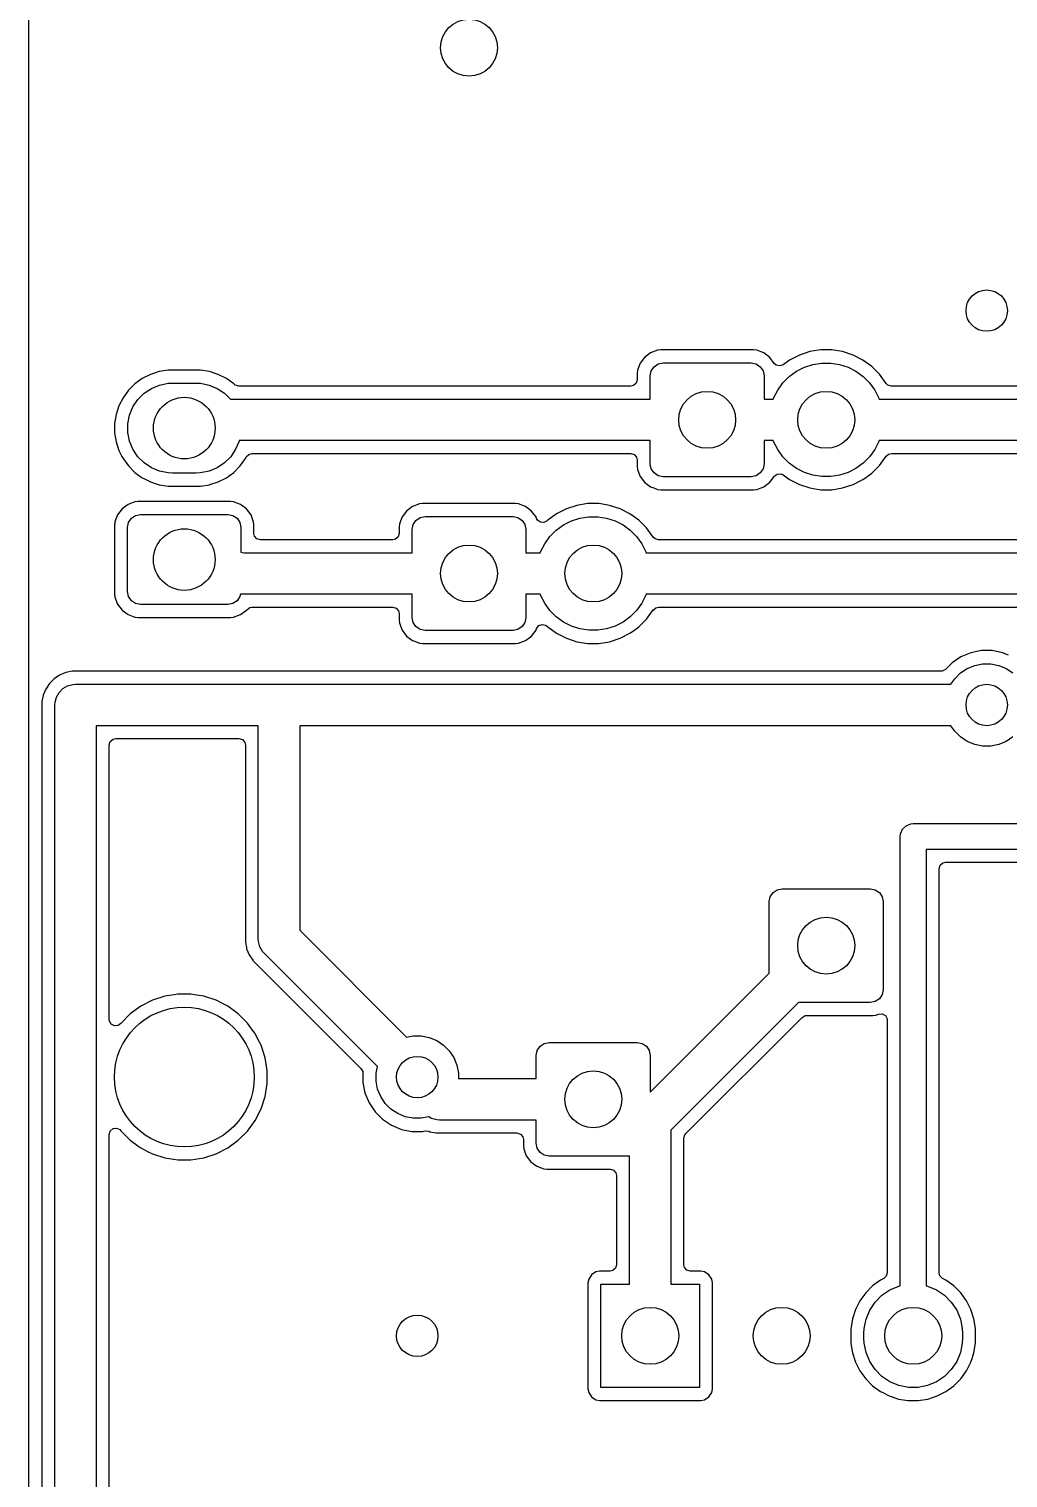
# Model space of a CAD drawing. Header units: millimetres. Extents: x 100.5 to 189.5, y -171.5 to -100.5.
# Drawn here: x 100.5 to 119.41, y -152.75 to -124.75 of the extents above; entities that cross this region are included whole.
import ezdxf

# ---------------------------------------------------------------- set-up
doc = ezdxf.new("R2010")
doc.units = ezdxf.units.MM
doc.layers.add('F.Cu', color=52, linetype='CONTINUOUS', true_color=0xb8bb26)

msp = doc.modelspace()

# ---------------------------------------------------------------- linework, layer by layer
at = {"layer": 'F.Cu', "linetype": 'CONTINUOUS'}
for p, q in [((100.5, -170.758445), (100.5, -103.374038)), ((112.507669, -131.006203), (112.392453, -131.092453)), ((112.507671, -131.006202), (112.507669, -131.006203)), ((112.642511, -130.95591), (112.507671, -131.006202)), ((112.642518, -130.955908), (112.642511, -130.95591)), ((112.702115, -130.949501), (112.642518, -130.955908)), ((112.702118, -130.9495), (112.702115, -130.949501)), ((112.702126, -130.9495), (112.702118, -130.9495)), ((114.497874, -130.9495), (112.702126, -130.9495)), ((114.497882, -130.9495), (114.497874, -130.9495)), ((114.497884, -130.949501), (114.497882, -130.9495)), ((114.557481, -130.955908), (114.497884, -130.949501)), ((114.557488, -130.95591), (114.557481, -130.955908)), ((114.692328, -131.006202), (114.557488, -130.95591)), ((114.69233, -131.006203), (114.692328, -131.006202)), ((114.807547, -131.092453), (114.69233, -131.006203)), ((115.58376, -130.982753), (115.381585, -131.048444)), ((115.753242, -130.95591), (115.58376, -130.982753)), ((115.793713, -130.9495), (115.753242, -130.95591)), ((116.006287, -130.9495), (115.793713, -130.9495)), ((116.046758, -130.95591), (116.006287, -130.9495)), ((116.21624, -130.982753), (116.046758, -130.95591)), ((116.216241, -130.982753), (116.21624, -130.982753)), ((116.216243, -130.982754), (116.216241, -130.982753)), ((116.418412, -131.048443), (116.216243, -130.982754)), ((112.306202, -131.207671), (112.25591, -131.342511)), ((112.306203, -131.207669), (112.306202, -131.207671)), ((112.392453, -131.092453), (112.306203, -131.207669)), ((112.51903, -131.354329), (112.573223, -131.273223)), ((112.573223, -131.273223), (112.654329, -131.21903)), ((112.654329, -131.21903), (112.75, -131.200001)), ((112.75, -131.200001), (114.450001, -131.2)), ((114.450001, -131.2), (114.545671, -131.21903)), ((114.545671, -131.21903), (114.626777, -131.273223)), ((114.626777, -131.273223), (114.68097, -131.354329)), ((114.895244, -131.209603), (114.807547, -131.092453)), ((114.933536, -131.243265), (114.895244, -131.209603)), ((115.001589, -131.259091), (114.933536, -131.243265)), ((115.067396, -131.235612), (115.001589, -131.259091)), ((115.192184, -131.144948), (115.067396, -131.235612)), ((115.381585, -131.048444), (115.192184, -131.144948)), ((115.325252, -131.362096), (115.479048, -131.283733)), ((115.479048, -131.283733), (115.64321, -131.230393)), ((115.64321, -131.230393), (115.813695, -131.203391)), ((115.813695, -131.203391), (115.986305, -131.203391)), ((115.986305, -131.203391), (116.15679, -131.230393)), ((116.15679, -131.230393), (116.320952, -131.283733)), ((116.320952, -131.283733), (116.474748, -131.362096)), ((116.418413, -131.048443), (116.418412, -131.048443)), ((116.418414, -131.048444), (116.418413, -131.048443)), ((116.60782, -131.144951), (116.418414, -131.048444)), ((116.779786, -131.26989), (116.60782, -131.144951)), ((116.930109, -131.420213), (116.779786, -131.26989)), ((102.687729, -131.501662), (102.54504, -131.605332)), ((102.844872, -131.421593), (102.687729, -131.501662)), ((103.012615, -131.367089), (102.844872, -131.421593)), ((103.18681, -131.3395), (103.012615, -131.367089)), ((103.022452, -131.627462), (103.189725, -131.594189)), ((103.186815, -131.3395), (103.18681, -131.3395)), ((103.813185, -131.3395), (103.186815, -131.3395)), ((103.189725, -131.594189), (103.275, -131.59)), ((103.275, -131.59), (103.725, -131.59)), ((103.725, -131.59), (103.810275, -131.594189)), ((103.810275, -131.594189), (103.977548, -131.627462)), ((103.81319, -131.3395), (103.813185, -131.3395)), ((103.987384, -131.367089), (103.81319, -131.3395)), ((104.155127, -131.421593), (103.987384, -131.367089)), ((104.31227, -131.501662), (104.155127, -131.421593)), ((104.454957, -131.60533), (104.31227, -131.501662)), ((112.229815, -131.592539), (112.177011, -131.638294)), ((112.2495, -131.5255), (112.229815, -131.592539)), ((112.249501, -131.402115), (112.2495, -131.402134)), ((112.2495, -131.402134), (112.2495, -131.5255)), ((112.255908, -131.342518), (112.249501, -131.402115)), ((112.25591, -131.342511), (112.255908, -131.342518)), ((112.5, -131.449999), (112.51903, -131.354329)), ((112.5, -131.9), (112.5, -131.449999)), ((114.68097, -131.354329), (114.699999, -131.45)), ((114.699999, -131.45), (114.699999, -131.9)), ((114.962096, -131.725252), (115.063553, -131.585607)), ((115.063553, -131.585607), (115.185607, -131.463553)), ((115.185607, -131.463553), (115.325252, -131.362096)), ((116.474748, -131.362096), (116.614393, -131.463553)), ((116.614393, -131.463553), (116.736447, -131.585607)), ((116.736447, -131.585607), (116.837904, -131.725252)), ((117.057915, -131.596125), (116.930109, -131.420213)), ((117.0589, -131.595408), (117.057915, -131.596125)), ((117.092579, -131.629815), (117.0589, -131.595408)), ((102.316662, -131.872729), (102.236593, -132.029872)), ((102.420332, -131.73004), (102.316662, -131.872729)), ((102.54504, -131.605332), (102.420332, -131.73004)), ((102.602481, -131.908078), (102.723078, -131.787481)), ((102.723078, -131.787481), (102.864885, -131.692729)), ((102.864885, -131.692729), (103.022452, -131.627462)), ((103.977548, -131.627462), (104.135115, -131.692729)), ((104.135115, -131.692729), (104.276922, -131.787481)), ((104.276922, -131.787481), (104.389441, -131.9)), ((104.454959, -131.605332), (104.454957, -131.60533)), ((104.462808, -131.613181), (104.454959, -131.605332)), ((104.48345, -131.629815), (104.462808, -131.613181)), ((104.550489, -131.6495), (104.48345, -131.629815)), ((112.1255, -131.6495), (104.550489, -131.6495)), ((112.177011, -131.638294), (112.1255, -131.6495)), ((114.876925, -131.9), (114.883733, -131.879048)), ((114.883733, -131.879048), (114.962096, -131.725252)), ((116.837904, -131.725252), (116.916267, -131.879048)), ((116.916267, -131.879048), (116.923075, -131.9)), ((117.159618, -131.6495), (117.092579, -131.629815)), ((127.524069, -131.6495), (117.159618, -131.6495)), ((102.236593, -132.029872), (102.182089, -132.197615)), ((102.442462, -132.207452), (102.507729, -132.049885)), ((102.507729, -132.049885), (102.602481, -131.908078)), ((104.389441, -131.9), (112.5, -131.9)), ((114.699999, -131.9), (114.876925, -131.9)), ((116.923075, -131.9), (127.46, -131.9)), ((102.182089, -132.197615), (102.1545, -132.371809)), ((102.1545, -132.371809), (102.1545, -132.54819)), ((102.409189, -132.374725), (102.442462, -132.207452)), ((102.409189, -132.545275), (102.409189, -132.374725)), ((102.1545, -132.54819), (102.182089, -132.722384)), ((102.442462, -132.712548), (102.409189, -132.545275)), ((102.507729, -132.870115), (102.442462, -132.712548)), ((104.557538, -132.712548), (104.492271, -132.870115)), ((104.560034, -132.7), (104.557538, -132.712548)), ((112.500001, -132.7), (104.560034, -132.7)), ((112.500001, -133.15), (112.500001, -132.7)), ((114.876925, -132.7), (114.7, -132.7)), ((114.7, -132.7), (114.7, -133.150001)), ((114.883733, -132.720952), (114.876925, -132.7)), ((116.923075, -132.7), (116.916267, -132.720952)), ((127.06, -132.7), (116.923075, -132.7)), ((102.182089, -132.722384), (102.236593, -132.890127)), ((102.236593, -132.890127), (102.296559, -133.007816)), ((102.602481, -133.011922), (102.507729, -132.870115)), ((104.492271, -132.870115), (104.397519, -133.011922)), ((104.698147, -133.018206), (104.746121, -132.967409)), ((104.746121, -132.967409), (104.808632, -132.9505)), ((104.808632, -132.9505), (112.1255, -132.9505)), ((112.1255, -132.9505), (112.192539, -132.970185)), ((112.192539, -132.970185), (112.238294, -133.022989)), ((114.962096, -132.874748), (114.883733, -132.720952)), ((115.063553, -133.014393), (114.962096, -132.874748)), ((116.837904, -132.874748), (116.736447, -133.014393)), ((116.916267, -132.720952), (116.837904, -132.874748)), ((117.059259, -133.004851), (117.105705, -132.962834)), ((117.105705, -132.962834), (117.159618, -132.9505)), ((117.159618, -132.9505), (126.6855, -132.9505)), ((102.296559, -133.007816), (102.316662, -133.04727)), ((102.316662, -133.04727), (102.42033, -133.189957)), ((102.42033, -133.189957), (102.545043, -133.31467)), ((102.723078, -133.132519), (102.602481, -133.011922)), ((102.864885, -133.227271), (102.723078, -133.132519)), ((103.022452, -133.292538), (102.864885, -133.227271)), ((104.135115, -133.227271), (103.977548, -133.292538)), ((104.276922, -133.132519), (104.135115, -133.227271)), ((104.397519, -133.011922), (104.276922, -133.132519)), ((104.454957, -133.31467), (104.57967, -133.189957)), ((104.57967, -133.189957), (104.683338, -133.04727)), ((104.683338, -133.04727), (104.698147, -133.018206)), ((112.238294, -133.022989), (112.2495, -133.0745)), ((112.2495, -133.0745), (112.2495, -133.197865)), ((112.2495, -133.197865), (112.249501, -133.197884)), ((112.249501, -133.197884), (112.255908, -133.257481)), ((112.255908, -133.257481), (112.25591, -133.257488)), ((112.25591, -133.257488), (112.306202, -133.392328)), ((112.51903, -133.245671), (112.500001, -133.15)), ((112.573223, -133.326777), (112.51903, -133.245671)), ((114.68097, -133.245671), (114.626777, -133.326777)), ((114.7, -133.150001), (114.68097, -133.245671)), ((115.185607, -133.136447), (115.063553, -133.014393)), ((115.325252, -133.237904), (115.185607, -133.136447)), ((115.479048, -133.316267), (115.325252, -133.237904)), ((116.474748, -133.237904), (116.320952, -133.316267)), ((116.614393, -133.136447), (116.474748, -133.237904)), ((116.736447, -133.014393), (116.614393, -133.136447)), ((116.779792, -133.330104), (116.930104, -133.179792)), ((116.930104, -133.179792), (116.930106, -133.179788)), ((116.930106, -133.179788), (116.930109, -133.179786)), ((116.930109, -133.179786), (117.057915, -133.003875)), ((117.057915, -133.003875), (117.059259, -133.004851)), ((102.545043, -133.31467), (102.68773, -133.418338)), ((102.68773, -133.418338), (102.718681, -133.434108)), ((102.718681, -133.434108), (102.844872, -133.498406)), ((102.844872, -133.498406), (102.844874, -133.498406)), ((102.844874, -133.498406), (102.844877, -133.498408)), ((102.844877, -133.498408), (102.934788, -133.527622)), ((102.934788, -133.527622), (103.012615, -133.55291)), ((103.012615, -133.55291), (103.18681, -133.5805)), ((103.189725, -133.325811), (103.022452, -133.292538)), ((103.275, -133.33), (103.189725, -133.325811)), ((103.725, -133.33), (103.275, -133.33)), ((103.810275, -133.325811), (103.725, -133.33)), ((103.977548, -133.292538), (103.810275, -133.325811)), ((103.81319, -133.5805), (103.987384, -133.55291)), ((103.987384, -133.55291), (103.991554, -133.551555)), ((103.991554, -133.551555), (104.155123, -133.498408)), ((104.155123, -133.498408), (104.31227, -133.418338)), ((104.31227, -133.418338), (104.454957, -133.31467)), ((112.306202, -133.392328), (112.306203, -133.39233)), ((112.306203, -133.39233), (112.306204, -133.392331)), ((112.306204, -133.392331), (112.392453, -133.507547)), ((112.392453, -133.507547), (112.507669, -133.593796)), ((112.654329, -133.38097), (112.573223, -133.326777)), ((112.749999, -133.4), (112.654329, -133.38097)), ((114.45, -133.399999), (112.749999, -133.4)), ((114.545671, -133.38097), (114.45, -133.399999)), ((114.626777, -133.326777), (114.545671, -133.38097)), ((114.692331, -133.593796), (114.807547, -133.507547)), ((114.807547, -133.507547), (114.893796, -133.392331)), ((114.893796, -133.392331), (114.893797, -133.392326)), ((114.893797, -133.392326), (114.895242, -133.390397)), ((114.895242, -133.390397), (114.951175, -133.348525)), ((114.951175, -133.348525), (115.020867, -133.343539)), ((115.020867, -133.343539), (115.067395, -133.364388)), ((115.067395, -133.364388), (115.163358, -133.434108)), ((115.163358, -133.434108), (115.192184, -133.455051)), ((115.192184, -133.455051), (115.381588, -133.551557)), ((115.381588, -133.551557), (115.583757, -133.617246)), ((115.64321, -133.369607), (115.479048, -133.316267)), ((115.813695, -133.396609), (115.64321, -133.369607)), ((115.986305, -133.396609), (115.813695, -133.396609)), ((116.15679, -133.369607), (115.986305, -133.396609)), ((116.320952, -133.316267), (116.15679, -133.369607)), ((116.216243, -133.617246), (116.418412, -133.551557)), ((116.418412, -133.551557), (116.607816, -133.455051)), ((116.607816, -133.455051), (116.636642, -133.434108)), ((116.636642, -133.434108), (116.779786, -133.330109)), ((116.779786, -133.330109), (116.779788, -133.330106)), ((116.779788, -133.330106), (116.779792, -133.330104)), ((103.18681, -133.5805), (103.186815, -133.5805)), ((103.186815, -133.5805), (103.81319, -133.5805)), ((112.507669, -133.593796), (112.507671, -133.593797)), ((112.507671, -133.593797), (112.570541, -133.617246)), ((112.570541, -133.617246), (112.642516, -133.644091)), ((112.642516, -133.644091), (112.702126, -133.6505)), ((112.702126, -133.6505), (112.702135, -133.6505)), ((112.702135, -133.6505), (114.497865, -133.6505)), ((114.497865, -133.6505), (114.497874, -133.6505)), ((114.497874, -133.6505), (114.557484, -133.644091)), ((114.557484, -133.644091), (114.692331, -133.593796)), ((115.583757, -133.617246), (115.793713, -133.6505)), ((115.793713, -133.6505), (115.793714, -133.6505)), ((115.793714, -133.6505), (116.006286, -133.6505)), ((116.006286, -133.6505), (116.006287, -133.6505)), ((116.006287, -133.6505), (116.216243, -133.617246)), ((102.297452, -134.022455), (102.211206, -134.137664)), ((102.297455, -134.022452), (102.297452, -134.022455)), ((102.412664, -133.936206), (102.297455, -134.022452)), ((102.412671, -133.936202), (102.412664, -133.936206)), ((102.547516, -133.885908), (102.412671, -133.936202)), ((102.607123, -133.879501), (102.547516, -133.885908)), ((102.607129, -133.8795), (102.607123, -133.879501)), ((104.392864, -133.8795), (102.607129, -133.8795)), ((104.392873, -133.8795), (104.392864, -133.8795)), ((104.392881, -133.8795), (104.392873, -133.8795)), ((104.392883, -133.879501), (104.392881, -133.8795)), ((104.452483, -133.885908), (104.392883, -133.879501)), ((104.587328, -133.936202), (104.452482, -133.885908)), ((104.452482, -133.885908), (104.452483, -133.885908)), ((104.587335, -133.936206), (104.587328, -133.936202)), ((104.702544, -134.022452), (104.587335, -133.936206)), ((104.702547, -134.022455), (104.702544, -134.022452)), ((104.788793, -134.137664), (104.702547, -134.022455)), ((107.792453, -134.062453), (107.706203, -134.177669)), ((107.907669, -133.976203), (107.792453, -134.062453)), ((107.907671, -133.976202), (107.907669, -133.976203)), ((108.042511, -133.92591), (107.907671, -133.976202)), ((108.042518, -133.925908), (108.042511, -133.92591)), ((108.102115, -133.919501), (108.042518, -133.925908)), ((108.102118, -133.9195), (108.102115, -133.919501)), ((108.102126, -133.9195), (108.102118, -133.9195)), ((109.897874, -133.9195), (108.102126, -133.9195)), ((109.897882, -133.9195), (109.897874, -133.9195)), ((109.897884, -133.919501), (109.897882, -133.9195)), ((109.957481, -133.925908), (109.897884, -133.919501)), ((109.957488, -133.92591), (109.957481, -133.925908)), ((110.092328, -133.976202), (109.957488, -133.92591)), ((110.09233, -133.976203), (110.092328, -133.976202)), ((110.092331, -133.976204), (110.09233, -133.976203)), ((110.207547, -134.062453), (110.092331, -133.976204)), ((110.253994, -134.1245), (110.207547, -134.062453)), ((110.692179, -134.114951), (110.520213, -134.23989)), ((110.881585, -134.018444), (110.692179, -134.114951)), ((111.08376, -133.952753), (110.881585, -134.018444)), ((111.253242, -133.92591), (111.08376, -133.952753)), ((111.293713, -133.9195), (111.253242, -133.92591)), ((111.506287, -133.9195), (111.293713, -133.9195)), ((111.546758, -133.92591), (111.506287, -133.9195)), ((111.71624, -133.952753), (111.546758, -133.92591)), ((111.716241, -133.952753), (111.71624, -133.952753)), ((111.716243, -133.952754), (111.716241, -133.952753)), ((111.918412, -134.018443), (111.716243, -133.952754)), ((111.918413, -134.018443), (111.918412, -134.018443)), ((111.918414, -134.018444), (111.918413, -134.018443)), ((112.10782, -134.114951), (111.918414, -134.018444)), ((112.279786, -134.23989), (112.10782, -134.114951)), ((102.154501, -134.332123), (102.1545, -134.332135)), ((102.1545, -134.332135), (102.1545, -135.66787)), ((102.156609, -134.312511), (102.154501, -134.332123)), ((102.160908, -134.272517), (102.156609, -134.312511)), ((102.211202, -134.137671), (102.160908, -134.272517)), ((102.211206, -134.137664), (102.211202, -134.137671)), ((102.405, -134.38), (102.42403, -134.284329)), ((102.405, -135.62), (102.405, -134.38)), ((102.42403, -134.284329), (102.478223, -134.203223)), ((102.478223, -134.203223), (102.559329, -134.14903)), ((102.559329, -134.14903), (102.655, -134.13)), ((102.655, -134.13), (104.345, -134.13)), ((104.345, -134.13), (104.440671, -134.14903)), ((104.440671, -134.14903), (104.521777, -134.203223)), ((104.521777, -134.203223), (104.57597, -134.284329)), ((104.57597, -134.284329), (104.595, -134.38)), ((104.595, -134.38), (104.595, -134.856899)), ((104.788797, -134.137671), (104.788793, -134.137664)), ((104.826924, -134.239896), (104.788797, -134.137671)), ((104.839091, -134.272517), (104.826924, -134.239896)), ((104.845497, -134.332116), (104.839091, -134.272517)), ((104.845498, -134.332123), (104.845497, -134.332116)), ((104.845499, -134.332129), (104.845498, -134.332123)), ((104.845499, -134.4955), (104.845499, -134.332129)), ((107.649501, -134.372115), (107.6495, -134.372134)), ((107.6495, -134.372134), (107.6495, -134.4955)), ((107.655908, -134.312518), (107.649501, -134.372115)), ((107.65591, -134.312511), (107.655908, -134.312518)), ((107.706202, -134.177671), (107.65591, -134.312511)), ((107.706203, -134.177669), (107.706202, -134.177671)), ((107.9, -134.419999), (107.91903, -134.324329)), ((107.91903, -134.324329), (107.973223, -134.243223)), ((107.973223, -134.243223), (108.054329, -134.18903)), ((108.054329, -134.18903), (108.15, -134.170001)), ((108.15, -134.170001), (109.850001, -134.17)), ((109.850001, -134.17), (109.945671, -134.18903)), ((109.945671, -134.18903), (110.026777, -134.243223)), ((110.026777, -134.243223), (110.08097, -134.324329)), ((110.08097, -134.324329), (110.099999, -134.42)), ((110.293796, -134.177668), (110.253994, -134.1245)), ((110.293796, -134.177669), (110.293796, -134.177668)), ((110.304778, -134.207115), (110.293796, -134.177669)), ((110.32169, -134.238088), (110.304778, -134.207115)), ((110.377623, -134.279961), (110.32169, -134.238088)), ((110.447314, -134.284948), (110.377623, -134.279961)), ((110.508638, -134.251465), (110.447314, -134.284948)), ((110.520213, -134.23989), (110.508638, -134.251465)), ((110.685607, -134.433553), (110.825252, -134.332096)), ((110.825252, -134.332096), (110.979048, -134.253733)), ((110.979048, -134.253733), (111.14321, -134.200393)), ((111.14321, -134.200393), (111.313695, -134.173391)), ((111.313695, -134.173391), (111.486305, -134.173391)), ((111.486305, -134.173391), (111.65679, -134.200393)), ((111.65679, -134.200393), (111.820952, -134.253733)), ((111.820952, -134.253733), (111.974748, -134.332096)), ((111.974748, -134.332096), (112.114393, -134.433553)), ((112.430109, -134.390213), (112.279786, -134.23989)), ((112.557915, -134.566125), (112.430109, -134.390213)), ((104.856705, -134.547011), (104.845499, -134.4955)), ((104.90246, -134.599815), (104.856705, -134.547011)), ((104.969499, -134.6195), (104.90246, -134.599815)), ((107.5255, -134.6195), (104.969499, -134.6195)), ((107.577011, -134.608294), (107.5255, -134.6195)), ((107.629815, -134.562539), (107.577011, -134.608294)), ((107.6495, -134.4955), (107.629815, -134.562539)), ((107.9, -134.87), (107.9, -134.419999)), ((110.099999, -134.42), (110.099999, -134.87)), ((110.462096, -134.695252), (110.563553, -134.555607)), ((110.563553, -134.555607), (110.685607, -134.433553)), ((112.114393, -134.433553), (112.236447, -134.555607)), ((112.236447, -134.555607), (112.337904, -134.695252)), ((112.5589, -134.565408), (112.557915, -134.566125)), ((112.592579, -134.599815), (112.5589, -134.565408)), ((112.659618, -134.6195), (112.592579, -134.599815)), ((123.907337, -134.6195), (112.659618, -134.6195)), ((104.595, -134.856899), (104.648374, -134.87)), ((104.648374, -134.87), (107.9, -134.87)), ((110.099999, -134.87), (110.376925, -134.87)), ((110.376925, -134.87), (110.383733, -134.849048)), ((110.383733, -134.849048), (110.462096, -134.695252)), ((112.337904, -134.695252), (112.416267, -134.849048)), ((112.416267, -134.849048), (112.423075, -134.87)), ((112.423075, -134.87), (124.116223, -134.87)), ((102.1545, -135.66787), (102.154501, -135.667876)), ((102.154501, -135.667876), (102.160908, -135.727483)), ((102.160908, -135.727483), (102.211202, -135.862328)), ((102.42403, -135.715671), (102.405, -135.62)), ((102.478223, -135.796777), (102.42403, -135.715671)), ((102.559329, -135.85097), (102.478223, -135.796777)), ((104.521777, -135.796777), (104.440671, -135.85097)), ((104.57597, -135.715671), (104.521777, -135.796777)), ((104.585246, -135.669033), (104.57597, -135.715671)), ((104.6, -135.67), (104.585246, -135.669033)), ((107.900001, -135.67), (104.6, -135.67)), ((107.900001, -136.12), (107.900001, -135.67)), ((110.376925, -135.67), (110.1, -135.67)), ((110.1, -135.67), (110.1, -136.120001)), ((110.383733, -135.690952), (110.376925, -135.67)), ((110.462096, -135.844748), (110.383733, -135.690952)), ((112.416267, -135.690952), (112.337904, -135.844748)), ((112.423075, -135.67), (112.416267, -135.690952)), ((124.116223, -135.67), (112.423075, -135.67)), ((102.211202, -135.862328), (102.211206, -135.862335)), ((102.211206, -135.862335), (102.297452, -135.977544)), ((102.297452, -135.977544), (102.297455, -135.977547)), ((102.297455, -135.977547), (102.412664, -136.063793)), ((102.412664, -136.063793), (102.412671, -136.063797)), ((102.412671, -136.063797), (102.547517, -136.114091)), ((102.655, -135.87), (102.559329, -135.85097)), ((104.345, -135.87), (102.655, -135.87)), ((104.440671, -135.85097), (104.345, -135.87)), ((104.452483, -136.114091), (104.587331, -136.063796)), ((104.587331, -136.063796), (104.702546, -135.977546)), ((104.702546, -135.977546), (104.708052, -135.970191)), ((104.708052, -135.970191), (104.763985, -135.928319)), ((104.763985, -135.928319), (104.80732, -135.9205)), ((104.80732, -135.9205), (107.5255, -135.9205)), ((107.5255, -135.9205), (107.592539, -135.940185)), ((107.592539, -135.940185), (107.638294, -135.992989)), ((107.638294, -135.992989), (107.6495, -136.0445)), ((107.6495, -136.0445), (107.6495, -136.167865)), ((110.563553, -135.984393), (110.462096, -135.844748)), ((110.685607, -136.106447), (110.563553, -135.984393)), ((112.236447, -135.984393), (112.114393, -136.106447)), ((112.337904, -135.844748), (112.236447, -135.984393)), ((112.430109, -136.149786), (112.557915, -135.973875)), ((112.557915, -135.973875), (112.559259, -135.974851)), ((112.559259, -135.974851), (112.605705, -135.932834)), ((112.605705, -135.932834), (112.659618, -135.9205)), ((112.659618, -135.9205), (123.907337, -135.9205)), ((102.547517, -136.114091), (102.547516, -136.114091)), ((102.547516, -136.114091), (102.554444, -136.114835)), ((102.554444, -136.114835), (102.607127, -136.1205)), ((102.607127, -136.1205), (104.392872, -136.120499)), ((104.392872, -136.120499), (104.452483, -136.114091)), ((107.6495, -136.167865), (107.649501, -136.167884)), ((107.649501, -136.167884), (107.655908, -136.227481)), ((107.655908, -136.227481), (107.65591, -136.227488)), ((107.65591, -136.227488), (107.706202, -136.362328)), ((107.91903, -136.215671), (107.900001, -136.12)), ((107.973223, -136.296777), (107.91903, -136.215671)), ((108.054329, -136.35097), (107.973223, -136.296777)), ((108.149999, -136.37), (108.054329, -136.35097)), ((109.945671, -136.35097), (109.85, -136.369999)), ((110.026777, -136.296777), (109.945671, -136.35097)), ((110.08097, -136.215671), (110.026777, -136.296777)), ((110.1, -136.120001), (110.08097, -136.215671)), ((110.293796, -136.362331), (110.304778, -136.332886)), ((110.304778, -136.332886), (110.346647, -136.276953)), ((110.346647, -136.276953), (110.41211, -136.252534)), ((110.41211, -136.252534), (110.480384, -136.267384)), ((110.480384, -136.267384), (110.508641, -136.288537)), ((110.508641, -136.288537), (110.520213, -136.300109)), ((110.520213, -136.300109), (110.692179, -136.425048)), ((110.825252, -136.207904), (110.685607, -136.106447)), ((110.979048, -136.286267), (110.825252, -136.207904)), ((111.14321, -136.339607), (110.979048, -136.286267)), ((111.313695, -136.366609), (111.14321, -136.339607)), ((111.65679, -136.339607), (111.486305, -136.366609)), ((111.820952, -136.286267), (111.65679, -136.339607)), ((111.974748, -136.207904), (111.820952, -136.286267)), ((112.114393, -136.106447), (111.974748, -136.207904)), ((112.174436, -136.376649), (112.279786, -136.300109)), ((112.279786, -136.300109), (112.279788, -136.300106)), ((112.279788, -136.300106), (112.279792, -136.300104)), ((112.279792, -136.300104), (112.430104, -136.149792)), ((112.430104, -136.149792), (112.430106, -136.149788)), ((112.430106, -136.149788), (112.430109, -136.149786)), ((107.706202, -136.362328), (107.706203, -136.36233)), ((107.706203, -136.36233), (107.706204, -136.362331)), ((107.706204, -136.362331), (107.792453, -136.477547)), ((107.792453, -136.477547), (107.888688, -136.549587)), ((107.888688, -136.549587), (107.907669, -136.563796)), ((107.907669, -136.563796), (107.907671, -136.563797)), ((107.907671, -136.563797), (107.932968, -136.573232)), ((107.932968, -136.573232), (108.042516, -136.614091)), ((108.042516, -136.614091), (108.102126, -136.6205)), ((108.102126, -136.6205), (108.102135, -136.6205)), ((108.102135, -136.6205), (109.897865, -136.6205)), ((109.85, -136.369999), (108.149999, -136.37)), ((109.897865, -136.6205), (109.897874, -136.6205)), ((109.897874, -136.6205), (109.957484, -136.614091)), ((109.957484, -136.614091), (110.092331, -136.563796)), ((110.092331, -136.563796), (110.207547, -136.477547)), ((110.207547, -136.477547), (110.293796, -136.362331)), ((110.692179, -136.425048), (110.692181, -136.425049)), ((110.692181, -136.425049), (110.692184, -136.425051)), ((110.692184, -136.425051), (110.881588, -136.521557)), ((110.881588, -136.521557), (111.083757, -136.587246)), ((111.083757, -136.587246), (111.293713, -136.6205)), ((111.293713, -136.6205), (111.293714, -136.6205)), ((111.293714, -136.6205), (111.506286, -136.6205)), ((111.486305, -136.366609), (111.313695, -136.366609)), ((111.506286, -136.6205), (111.506287, -136.6205)), ((111.506287, -136.6205), (111.716243, -136.587246)), ((111.716243, -136.587246), (111.918412, -136.521557)), ((111.918412, -136.521557), (112.107816, -136.425051)), ((112.107816, -136.425051), (112.174436, -136.376649)), ((118.502403, -136.879058), (118.330342, -136.994024)), ((118.693579, -136.79987), (118.502403, -136.879058)), ((118.693587, -136.799868), (118.693579, -136.79987)), ((118.89653, -136.7595), (118.693587, -136.799868)), ((118.896535, -136.7595), (118.89653, -136.7595)), ((119.103465, -136.7595), (118.896535, -136.7595)), ((119.103469, -136.7595), (119.103465, -136.7595)), ((119.306412, -136.799868), (119.103469, -136.7595)), ((119.30642, -136.79987), (119.306412, -136.799868)), ((119.422936, -136.848133), (119.30642, -136.79987)), ((101.210255, -137.184499), (101.091875, -137.233533)), ((101.210261, -137.184497), (101.210255, -137.184499)), ((101.335929, -137.1595), (101.210261, -137.184497)), ((118.113505, -137.1595), (101.335929, -137.1595)), ((118.139863, -137.156666), (118.113505, -137.1595)), ((118.201186, -137.123181), (118.139863, -137.156666)), ((118.330341, -136.994025), (118.201186, -137.123181)), ((118.330342, -136.994024), (118.330341, -136.994025)), ((118.381592, -137.302485), (118.492485, -137.191592)), ((118.492485, -137.191592), (118.622883, -137.104463)), ((118.622883, -137.104463), (118.767772, -137.044448)), ((118.767772, -137.044448), (118.921586, -137.013852)), ((118.921586, -137.013852), (119.078414, -137.013852)), ((119.078414, -137.013852), (119.232228, -137.044448)), ((119.232228, -137.044448), (119.377117, -137.104463)), ((119.377117, -137.104463), (119.507515, -137.191592)), ((100.894723, -137.395331), (100.823538, -137.501866)), ((100.894726, -137.395327), (100.894723, -137.395331)), ((100.985327, -137.304726), (100.894726, -137.395327)), ((100.985331, -137.304723), (100.985327, -137.304726)), ((101.091866, -137.233538), (100.985331, -137.304723)), ((101.091875, -137.233533), (101.091866, -137.233538)), ((101.156495, -137.492659), (101.246927, -137.440448)), ((101.246927, -137.440448), (101.34779, -137.413422)), ((101.34779, -137.413422), (101.4, -137.41)), ((101.4, -137.41), (118.309753, -137.41)), ((118.309753, -137.41), (118.381592, -137.302485)), ((100.774497, -137.620261), (100.7495, -137.745928)), ((100.7495, -137.745928), (100.7495, -137.745931)), ((100.7495, -137.745931), (100.7495, -160.435931)), ((100.774499, -137.620255), (100.774497, -137.620261)), ((100.823533, -137.501875), (100.774499, -137.620255)), ((100.823538, -137.501866), (100.823533, -137.501875)), ((101, -137.81), (101.003422, -137.75779)), ((101.003422, -137.75779), (101.030448, -137.656927)), ((101.030448, -137.656927), (101.082659, -137.566495)), ((101.082659, -137.566495), (101.156495, -137.492659)), ((101, -160.5), (101, -137.81)), ((104.9299, -138.21), (101.8, -138.21)), ((101.8, -138.21), (101.8, -160.1)), ((104.9299, -142.3299), (104.9299, -138.21)), ((118.309753, -138.21), (105.7299, -138.21)), ((105.7299, -138.21), (105.7299, -142.164214)), ((118.381592, -138.317515), (118.309753, -138.21)), ((118.492485, -138.428408), (118.381592, -138.317515)), ((102.0505, -138.5845), (102.070185, -138.517461)), ((102.0505, -143.890498), (102.0505, -138.5845)), ((102.070185, -138.517461), (102.122989, -138.471706)), ((102.122989, -138.471706), (102.1745, -138.4605)), ((102.1745, -138.4605), (104.5554, -138.4605)), ((104.5554, -138.4605), (104.622439, -138.480185)), ((104.622439, -138.480185), (104.668194, -138.532989)), ((104.668194, -138.532989), (104.6794, -138.5845)), ((104.6794, -138.5845), (104.6794, -142.393969)), ((118.622883, -138.515537), (118.492485, -138.428408)), ((118.767772, -138.575552), (118.622883, -138.515537)), ((118.921586, -138.606148), (118.767772, -138.575552)), ((119.232228, -138.575552), (119.078414, -138.606148)), ((119.377117, -138.515537), (119.232228, -138.575552)), ((119.507515, -138.428408), (119.377117, -138.515537)), ((119.078414, -138.606148), (118.921586, -138.606148)), ((117.334804, -140.301227), (117.372133, -140.211107)), ((117.372133, -140.211107), (117.441107, -140.142133)), ((117.441107, -140.142133), (117.531227, -140.104804)), ((117.531227, -140.104804), (117.58, -140.1)), ((117.58, -140.1), (124.056515, -140.1)), ((117.33, -140.35), (117.334804, -140.301227)), ((117.33, -149.035743), (117.33, -140.35)), ((124.056515, -140.6), (117.83, -140.6)), ((117.83, -140.6), (117.83, -149.035743)), ((118.0805, -140.9745), (118.100185, -140.907461)), ((118.0805, -148.781371), (118.0805, -140.9745)), ((118.100185, -140.907461), (118.152989, -140.861706)), ((118.152989, -140.861706), (118.2045, -140.8505)), ((118.2045, -140.8505), (123.807793, -140.8505)), ((114.873223, -141.433223), (114.954329, -141.37903)), ((114.954329, -141.37903), (115.05, -141.360001)), ((115.05, -141.360001), (116.750001, -141.36)), ((116.750001, -141.36), (116.845671, -141.37903)), ((116.845671, -141.37903), (116.926777, -141.433223)), ((114.8, -141.609999), (114.81903, -141.514329)), ((114.8, -142.994313), (114.8, -141.609999)), ((114.81903, -141.514329), (114.873223, -141.433223)), ((116.926777, -141.433223), (116.98097, -141.514329)), ((116.98097, -141.514329), (116.999999, -141.61)), ((116.999999, -141.61), (117, -143.310001)), ((105.7299, -142.164214), (107.794764, -144.229078)), ((104.6794, -142.393969), (104.700005, -142.497553)), ((104.700005, -142.497553), (104.704399, -142.519644)), ((104.933322, -142.38211), (104.9299, -142.3299)), ((104.960348, -142.482974), (104.933322, -142.38211)), ((105.012559, -142.573405), (104.960348, -142.482974)), ((104.704399, -142.519644), (104.753435, -142.638027)), ((104.753435, -142.638027), (104.82302, -142.74217)), ((104.82302, -142.74217), (104.824626, -142.744573)), ((104.824626, -142.744573), (104.824627, -142.744574)), ((104.824627, -142.744574), (106.913181, -144.833127)), ((105.047057, -142.612743), (105.012559, -142.573405)), ((107.229078, -144.794764), (105.047057, -142.612743)), ((112.499999, -145.294314), (114.8, -142.994313)), ((117, -143.310001), (116.98097, -143.405671)), ((102.661151, -143.631132), (102.45735, -143.779201)), ((102.885616, -143.51676), (102.661151, -143.631132)), ((103.125214, -143.43891), (102.885616, -143.51676)), ((103.304556, -143.410505), (103.125214, -143.43891)), ((103.374038, -143.3995), (103.304556, -143.410505)), ((103.625962, -143.3995), (103.374038, -143.3995)), ((103.695444, -143.410505), (103.625962, -143.3995)), ((103.874785, -143.43891), (103.695444, -143.410505)), ((104.114383, -143.51676), (103.874785, -143.43891)), ((104.249291, -143.5855), (104.114383, -143.51676)), ((104.338845, -143.63113), (104.249291, -143.5855)), ((104.338847, -143.631131), (104.338845, -143.63113)), ((104.338848, -143.631132), (104.338847, -143.631131)), ((104.542649, -143.779201), (104.338848, -143.631132)), ((115.365686, -143.559999), (112.9, -146.025686)), ((116.75, -143.559999), (115.365686, -143.559999)), ((116.845671, -143.54097), (116.75, -143.559999)), ((116.926777, -143.486777), (116.845671, -143.54097)), ((116.98097, -143.405671), (116.926777, -143.486777)), ((102.053722, -143.918581), (102.0505, -143.890498)), ((102.088078, -143.97942), (102.053722, -143.918581)), ((102.457345, -143.779205), (102.279201, -143.957349)), ((102.45735, -143.779201), (102.457345, -143.779205)), ((104.542654, -143.779205), (104.542649, -143.779201)), ((104.720794, -143.957345), (104.542654, -143.779205)), ((113.186819, -146.093127), (115.433127, -143.846819)), ((115.433127, -143.846819), (115.49445, -143.813334)), ((115.49445, -143.813334), (115.520808, -143.8105)), ((115.520808, -143.8105), (116.797865, -143.8105)), ((116.797865, -143.8105), (116.797874, -143.8105)), ((116.797874, -143.8105), (116.857484, -143.804091)), ((116.857484, -143.804091), (116.912165, -143.783695)), ((116.912165, -143.783695), (116.981857, -143.77871)), ((116.981857, -143.77871), (117.04318, -143.812195)), ((117.04318, -143.812195), (117.076666, -143.873517)), ((117.076666, -143.873517), (117.0795, -143.899877)), ((117.0795, -143.899877), (117.0795, -148.781371)), ((102.149872, -144.012028), (102.088078, -143.97942)), ((102.219485, -144.00605), (102.149872, -144.012028)), ((102.274816, -143.963386), (102.219485, -144.00605)), ((102.279201, -143.957349), (102.274816, -143.963386)), ((104.720798, -143.95735), (104.720794, -143.957345)), ((104.818956, -144.092454), (104.720798, -143.95735)), ((104.86887, -144.161155), (104.818956, -144.092454)), ((104.929477, -144.280104), (104.86887, -144.161155)), ((104.983239, -144.385616), (104.929477, -144.280104)), ((104.983239, -144.385618), (104.983239, -144.385616)), ((104.983241, -144.385621), (104.983239, -144.385618)), ((105.06109, -144.625215), (104.983241, -144.385621)), ((107.794764, -144.229078), (107.921586, -144.203852)), ((107.921586, -144.203852), (108.078414, -144.203852)), ((108.078414, -144.203852), (108.232228, -144.234448)), ((108.232228, -144.234448), (108.377117, -144.294463)), ((108.377117, -144.294463), (108.507515, -144.381592)), ((108.507515, -144.381592), (108.618408, -144.492485)), ((110.31903, -144.484329), (110.373223, -144.403223)), ((110.373223, -144.403223), (110.454329, -144.34903)), ((110.454329, -144.34903), (110.55, -144.330001)), ((110.55, -144.330001), (112.250001, -144.33)), ((112.250001, -144.33), (112.345671, -144.34903)), ((112.345671, -144.34903), (112.426777, -144.403223)), ((112.426777, -144.403223), (112.48097, -144.484329)), ((105.1005, -144.874038), (105.06109, -144.625215)), ((108.618408, -144.492485), (108.705537, -144.622883)), ((108.705537, -144.622883), (108.765552, -144.767772)), ((110.3, -144.579999), (110.31903, -144.484329)), ((110.3, -145.03), (110.3, -144.579999)), ((112.48097, -144.484329), (112.499999, -144.58)), ((112.499999, -144.58), (112.499999, -145.294314)), ((105.1005, -145.125962), (105.1005, -144.874038)), ((106.913181, -144.833127), (106.946666, -144.89445)), ((106.946666, -144.89445), (106.9495, -144.920808)), ((106.9495, -144.920808), (106.9495, -145.103469)), ((107.203852, -144.921586), (107.229078, -144.794764)), ((107.203852, -145.078414), (107.203852, -144.921586)), ((108.765552, -144.767772), (108.796148, -144.921586)), ((108.796148, -144.921586), (108.796148, -145.03)), ((108.796148, -145.03), (110.3, -145.03)), ((105.06109, -145.374785), (105.1005, -145.125962)), ((106.9495, -145.103469), (106.989868, -145.306412)), ((106.989868, -145.306412), (106.98987, -145.30642)), ((106.98987, -145.30642), (107.069058, -145.497596)), ((107.234448, -145.232228), (107.203852, -145.078414)), ((107.294463, -145.377117), (107.234448, -145.232228)), ((104.983241, -145.614379), (105.06109, -145.374785)), ((107.069058, -145.497596), (107.184024, -145.669657)), ((107.381592, -145.507515), (107.294463, -145.377117)), ((107.492485, -145.618408), (107.381592, -145.507515)), ((104.720793, -146.042656), (104.86887, -145.838845)), ((104.86887, -145.838845), (104.983241, -145.614379)), ((107.184024, -145.669657), (107.330342, -145.815975)), ((107.330342, -145.815975), (107.330345, -145.815977)), ((107.330345, -145.815977), (107.502402, -145.930941)), ((107.622883, -145.705537), (107.492485, -145.618408)), ((107.767772, -145.765552), (107.622883, -145.705537)), ((107.921586, -145.796148), (107.767772, -145.765552)), ((108.078414, -145.796148), (107.921586, -145.796148)), ((108.221673, -145.767651), (108.078414, -145.796148)), ((108.276926, -145.799552), (108.221673, -145.767651)), ((108.37779, -145.826578), (108.276926, -145.799552)), ((108.43, -145.83), (108.37779, -145.826578)), ((110.300001, -145.83), (108.43, -145.83)), ((110.300001, -146.28), (110.300001, -145.83)), ((102.0505, -146.109501), (102.070185, -146.042462)), ((102.0505, -159.7255), (102.0505, -146.109501)), ((102.070185, -146.042462), (102.122989, -145.996707)), ((102.122989, -145.996707), (102.192147, -145.986763)), ((102.192147, -145.986763), (102.255703, -146.015788)), ((102.255703, -146.015788), (102.27482, -146.036618)), ((102.27482, -146.036618), (102.279205, -146.042654)), ((102.279205, -146.042654), (102.457345, -146.220794)), ((104.542656, -146.220793), (104.720793, -146.042656)), ((107.502402, -145.930941), (107.69358, -146.01013)), ((107.69358, -146.01013), (107.864315, -146.044091)), ((107.864315, -146.044091), (107.89653, -146.050499)), ((107.89653, -146.050499), (107.896534, -146.0505)), ((107.896534, -146.0505), (107.896535, -146.0505)), ((107.896535, -146.0505), (108.103465, -146.0505)), ((108.103465, -146.0505), (108.150829, -146.041078)), ((108.150829, -146.041078), (108.220417, -146.047304)), ((108.220417, -146.047304), (108.222364, -146.04809)), ((108.222364, -146.04809), (108.240256, -146.055501)), ((108.240256, -146.055501), (108.24026, -146.055501)), ((108.24026, -146.055501), (108.240261, -146.055502)), ((108.240261, -146.055502), (108.365928, -146.0805)), ((108.365928, -146.0805), (108.365931, -146.0805)), ((108.365931, -146.0805), (109.9255, -146.0805)), ((109.9255, -146.0805), (109.992539, -146.100185)), ((109.992539, -146.100185), (110.038294, -146.152989)), ((110.038294, -146.152989), (110.0495, -146.2045)), ((112.9, -146.025686), (112.9, -149)), ((113.1505, -146.180808), (113.170185, -146.113769)), ((113.170185, -146.113769), (113.186819, -146.093127)), ((102.457345, -146.220794), (102.45735, -146.220798)), ((102.45735, -146.220798), (102.604716, -146.327865)), ((102.604716, -146.327865), (102.661155, -146.36887)), ((102.661155, -146.36887), (102.804184, -146.441747)), ((104.114379, -146.483241), (104.338845, -146.36887)), ((104.338845, -146.36887), (104.542656, -146.220793)), ((110.0495, -146.2045), (110.0495, -146.327865)), ((110.0495, -146.327865), (110.049501, -146.327884)), ((110.049501, -146.327884), (110.055908, -146.387481)), ((110.055908, -146.387481), (110.05591, -146.387488)), ((110.05591, -146.387488), (110.106202, -146.522328)), ((110.31903, -146.375671), (110.300001, -146.28)), ((110.373223, -146.456777), (110.31903, -146.375671)), ((113.1505, -148.6255), (113.1505, -146.180808)), ((102.804184, -146.441747), (102.885616, -146.483239)), ((102.885616, -146.483239), (102.885618, -146.483239)), ((102.885618, -146.483239), (102.885621, -146.483241)), ((102.885621, -146.483241), (103.125215, -146.56109)), ((103.125215, -146.56109), (103.374038, -146.6005)), ((103.374038, -146.6005), (103.374039, -146.6005)), ((103.374039, -146.6005), (103.625961, -146.6005)), ((103.625961, -146.6005), (103.625962, -146.6005)), ((103.625962, -146.6005), (103.874785, -146.56109)), ((103.874785, -146.56109), (104.114379, -146.483241)), ((110.106202, -146.522328), (110.106203, -146.52233)), ((110.106203, -146.52233), (110.106204, -146.522331)), ((110.106204, -146.522331), (110.192453, -146.637547)), ((110.192453, -146.637547), (110.307669, -146.723796)), ((110.454329, -146.51097), (110.373223, -146.456777)), ((110.549999, -146.53), (110.454329, -146.51097)), ((112.1, -146.529999), (110.549999, -146.53)), ((112.1, -149), (112.1, -146.529999)), ((110.307669, -146.723796), (110.307671, -146.723797)), ((110.307671, -146.723797), (110.395696, -146.756628)), ((110.395696, -146.756628), (110.442516, -146.774091)), ((110.442516, -146.774091), (110.502126, -146.7805)), ((110.502126, -146.7805), (111.7255, -146.7805)), ((111.7255, -146.7805), (111.792539, -146.800185)), ((111.792539, -146.800185), (111.838294, -146.852989)), ((111.838294, -146.852989), (111.8495, -146.9045)), ((111.8495, -146.9045), (111.8495, -148.6255)), ((111.8495, -148.6255), (111.829815, -148.692539)), ((113.161706, -148.677011), (113.1505, -148.6255)), ((113.207461, -148.729815), (113.161706, -148.677011)), ((111.311532, -148.902264), (111.297, -148.975321)), ((111.311533, -148.90226), (111.311532, -148.902264)), ((111.366899, -148.819399), (111.311533, -148.90226)), ((111.44976, -148.764033), (111.366899, -148.819399)), ((111.449764, -148.764032), (111.44976, -148.764033)), ((111.522823, -148.7495), (111.449764, -148.764032)), ((111.7255, -148.7495), (111.522823, -148.7495)), ((111.777011, -148.738294), (111.7255, -148.7495)), ((111.829815, -148.692539), (111.777011, -148.738294)), ((113.2745, -148.7495), (113.207461, -148.729815)), ((113.477174, -148.7495), (113.2745, -148.7495)), ((113.477177, -148.7495), (113.477174, -148.7495)), ((113.550235, -148.764032), (113.477177, -148.7495)), ((113.550239, -148.764033), (113.550235, -148.764032)), ((113.55024, -148.764034), (113.550239, -148.764033)), ((113.633101, -148.819399), (113.55024, -148.764034)), ((113.678277, -148.887011), (113.633101, -148.819399)), ((113.688466, -148.90226), (113.678277, -148.887011)), ((113.688467, -148.902264), (113.688466, -148.90226)), ((113.702999, -148.975321), (113.688467, -148.902264)), ((116.949492, -148.9236), (116.796295, -149.034905)), ((117.011796, -148.891855), (116.949492, -148.9236)), ((117.059815, -148.84841), (117.011796, -148.891855)), ((117.0795, -148.781371), (117.059815, -148.84841)), ((118.097409, -148.843881), (118.0805, -148.781371)), ((118.148204, -148.891855), (118.097409, -148.843881)), ((118.210507, -148.9236), (118.148204, -148.891855)), ((118.275181, -148.970589), (118.210507, -148.9236)), ((111.297, -148.975321), (111.297, -151.024678)), ((111.5475, -151), (111.5475, -149)), ((111.5475, -149), (112.1, -149)), ((112.9, -149), (113.4525, -149)), ((113.4525, -149), (113.4525, -151)), ((113.703, -148.975322), (113.702999, -148.975321)), ((113.703, -148.975326), (113.703, -148.975322)), ((113.703, -151.024674), (113.703, -148.975326)), ((116.662405, -149.168795), (116.551102, -149.32199)), ((116.796295, -149.034905), (116.662405, -149.168795)), ((116.843708, -149.34824), (116.97574, -149.216208)), ((116.97574, -149.216208), (117.130995, -149.11247)), ((117.130995, -149.11247), (117.303504, -149.041014)), ((117.303504, -149.041014), (117.33, -149.035743)), ((117.83, -149.035743), (117.856496, -149.041014)), ((117.856496, -149.041014), (118.029005, -149.11247)), ((118.029005, -149.11247), (118.18426, -149.216208)), ((118.18426, -149.216208), (118.316292, -149.34824)), ((118.363702, -149.034903), (118.275181, -148.970589)), ((118.478247, -149.149448), (118.363702, -149.034903)), ((118.497597, -149.168798), (118.478247, -149.149448)), ((118.608898, -149.321991), (118.497597, -149.168798)), ((116.465134, -149.49071), (116.406622, -149.670795)), ((116.465135, -149.490707), (116.465134, -149.49071)), ((116.551102, -149.32199), (116.465135, -149.490707)), ((116.668514, -149.676004), (116.73997, -149.503495)), ((116.73997, -149.503495), (116.843708, -149.34824)), ((118.316292, -149.34824), (118.42003, -149.503495)), ((118.42003, -149.503495), (118.491486, -149.676004)), ((118.62801, -149.3595), (118.608898, -149.321991)), ((118.694864, -149.490707), (118.62801, -149.3595)), ((118.694865, -149.49071), (118.694864, -149.490707)), ((118.700941, -149.50941), (118.694865, -149.49071)), ((118.753378, -149.670797), (118.700941, -149.50941)), ((116.406622, -149.670795), (116.381258, -149.830941)), ((116.632087, -149.859139), (116.668514, -149.676004)), ((118.491486, -149.676004), (118.527913, -149.859139)), ((118.783, -149.857822), (118.753378, -149.670797)), ((116.381258, -149.830941), (116.377, -149.857822)), ((116.377, -149.857822), (116.377, -150.142178)), ((116.6275, -149.9525), (116.632087, -149.859139)), ((116.6275, -150.0475), (116.6275, -149.9525)), ((116.632087, -150.140861), (116.6275, -150.0475)), ((118.527913, -149.859139), (118.5325, -149.9525)), ((118.5325, -150.0475), (118.527913, -150.140861)), ((118.5325, -149.9525), (118.5325, -150.0475)), ((118.783, -150.142178), (118.783, -149.857822)), ((116.377, -150.142178), (116.383628, -150.184023)), ((116.383628, -150.184023), (116.406622, -150.329204)), ((116.406622, -150.329204), (116.465134, -150.509289)), ((116.668514, -150.323996), (116.632087, -150.140861)), ((116.73997, -150.496505), (116.668514, -150.323996)), ((118.491486, -150.323996), (118.42003, -150.496505)), ((118.527913, -150.140861), (118.491486, -150.323996)), ((118.724056, -150.419448), (118.753378, -150.329203)), ((118.753378, -150.329203), (118.783, -150.142178)), ((116.465134, -150.509289), (116.465135, -150.509292)), ((116.465135, -150.509292), (116.511632, -150.600546)), ((116.511632, -150.600546), (116.551102, -150.678009)), ((116.843708, -150.65176), (116.73997, -150.496505)), ((118.42003, -150.496505), (118.316292, -150.65176)), ((118.608898, -150.678009), (118.694864, -150.509292)), ((118.694864, -150.509292), (118.724056, -150.419448)), ((116.551102, -150.678009), (116.662403, -150.831202)), ((116.662403, -150.831202), (116.796298, -150.965097)), ((116.97574, -150.783792), (116.843708, -150.65176)), ((117.130995, -150.88753), (116.97574, -150.783792)), ((117.303504, -150.958986), (117.130995, -150.88753)), ((118.029005, -150.88753), (117.856496, -150.958986)), ((118.18426, -150.783792), (118.029005, -150.88753)), ((118.316292, -150.65176), (118.18426, -150.783792)), ((118.363702, -150.965097), (118.497597, -150.831202)), ((118.497597, -150.831202), (118.608898, -150.678009)), ((111.297, -151.024678), (111.311532, -151.097735)), ((111.311532, -151.097735), (111.311533, -151.097739)), ((111.311533, -151.097739), (111.311534, -151.09774)), ((111.311534, -151.09774), (111.366899, -151.180601)), ((111.366899, -151.180601), (111.427179, -151.220878)), ((113.4525, -151), (111.5475, -151)), ((113.55024, -151.235966), (113.633101, -151.180601)), ((113.633101, -151.180601), (113.688466, -151.09774)), ((113.688466, -151.09774), (113.703, -151.024674)), ((116.796298, -150.965097), (116.949491, -151.076398)), ((116.949491, -151.076398), (116.991375, -151.097739)), ((116.991375, -151.097739), (117.118207, -151.162364)), ((117.118207, -151.162364), (117.11821, -151.162365)), ((117.11821, -151.162365), (117.174333, -151.1806)), ((117.174333, -151.1806), (117.298297, -151.220878)), ((117.486639, -150.995413), (117.303504, -150.958986)), ((117.673361, -150.995413), (117.486639, -150.995413)), ((117.856496, -150.958986), (117.673361, -150.995413)), ((117.861703, -151.220878), (118.041792, -151.162364)), ((118.041792, -151.162364), (118.210509, -151.076398)), ((118.210509, -151.076398), (118.363702, -150.965097)), ((111.427179, -151.220878), (111.44976, -151.235966)), ((111.44976, -151.235966), (111.449764, -151.235967)), ((111.449764, -151.235967), (111.522821, -151.250499)), ((111.522821, -151.250499), (111.522824, -151.2505)), ((111.522824, -151.2505), (111.522826, -151.2505)), ((111.522826, -151.2505), (113.477176, -151.2505)), ((113.477176, -151.2505), (113.477177, -151.250499)), ((113.477177, -151.250499), (113.55024, -151.235966)), ((117.298297, -151.220878), (117.485322, -151.2505)), ((117.485322, -151.2505), (117.485323, -151.2505)), ((117.485323, -151.2505), (117.674677, -151.2505)), ((117.674677, -151.2505), (117.674678, -151.2505)), ((117.674678, -151.2505), (117.861703, -151.220878))]:
    msp.add_line(p, q, dxfattribs=at)
at = {"layer": 'F.Cu'}
for centre, radius in [((109, -125.11), 0.55), ((109, -125.11), 0.55), ((119, -130.19), 0.4), ((119, -130.19), 0.4), ((103.5, -132.46), 0.595), ((103.5, -132.46), 0.595), ((113.6, -132.3), 0.55), ((113.6, -132.3), 0.55), ((115.9, -132.3), 0.55), ((115.9, -132.3), 0.55), ((103.5, -135), 0.595), ((103.5, -135), 0.595), ((109, -135.27), 0.55), ((109, -135.27), 0.55), ((111.4, -135.27), 0.55), ((111.4, -135.27), 0.55), ((119, -137.81), 0.4), ((119, -137.81), 0.4), ((115.9, -142.46), 0.55), ((115.9, -142.46), 0.55), ((103.5, -145), 1.35), ((103.5, -145), 1.349999), ((108, -145), 0.4), ((108, -145), 0.4), ((111.4, -145.43), 0.55), ((111.4, -145.43), 0.55), ((112.5, -150), 0.55), ((112.5, -150), 0.55), ((115.04, -150), 0.55), ((115.04, -150), 0.55), ((117.58, -150), 0.55), ((117.58, -150), 0.55), ((108, -150), 0.4), ((108, -150), 0.4)]:
    msp.add_circle(centre, radius, dxfattribs=at)

doc.saveas('drawing.dxf')
